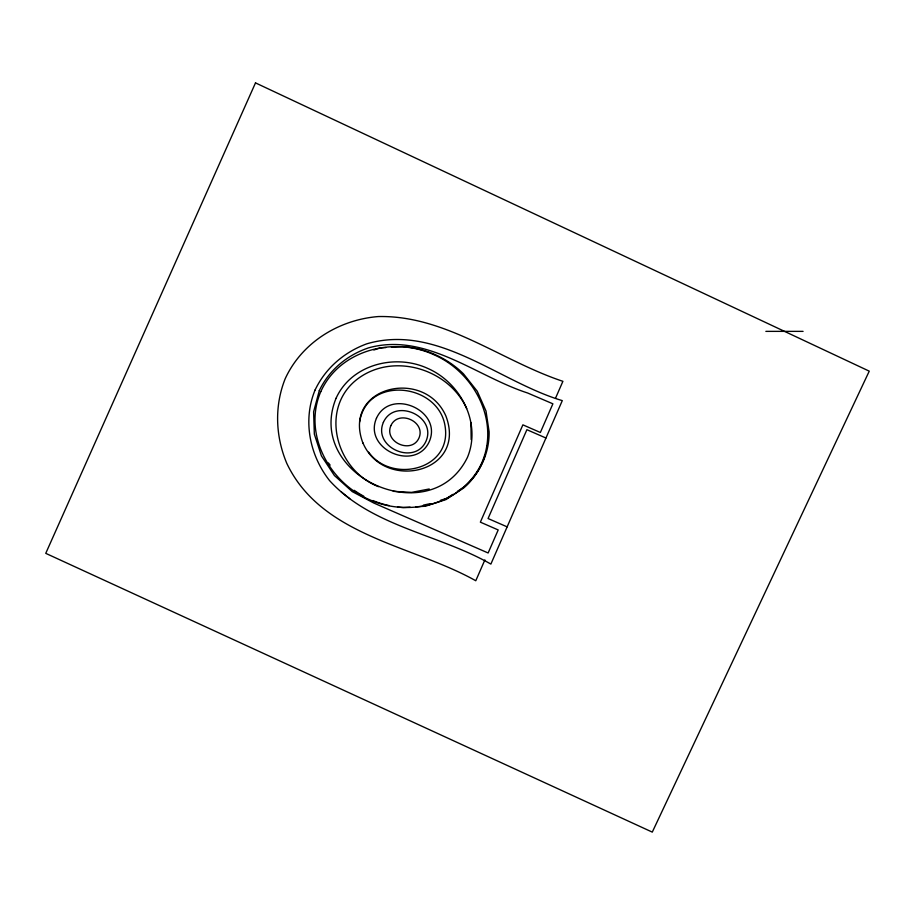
<?xml version="1.0" encoding="UTF-8"?>
<svg xmlns="http://www.w3.org/2000/svg" width="915" height="915" viewBox="0 0 915 915"><rect width="100%" height="100%" fill="white"/><g stroke="black" fill="none" stroke-linecap="round" stroke-linejoin="round"><path stroke-width="1.37" d="M359.606 422.021C366.972 374.681 439.349 383.122 445.193 426.939C451.553 470.081 391.357 483.829 368.631 452.182M484.893 559.889L475.777 580.75C412.448 545.146 321.451 536.201 286.807 463.402C275.461 436.421 274.26 406.054 285.194 378.73C301.859 342.439 339.042 319.69 378.272 316.556C445.445 315.069 501.466 360.968 562.908 381.315L555.508 398.254M452.719 494.432L446.829 498.286L440.378 500.368M457.431 491.344L464.5 486.723A71.473 71.473 0 0 0 489.125 431.857L486.002 411.018L477.241 391.22L463.447 373.823A96.029 96.029 0 0 0 402.497 346.602L391.403 347.254M373.846 349.999L380.297 347.917L385.844 347.586M430.061 503.696L423.416 505.114M429.226 488.987L411.578 492.384L393.233 491.332M410.092 507.15L403.149 507.562A96.029 96.029 0 0 1 397.522 507.024M415.639 506.819L425.349 506.247L445.994 499.579L463.653 488.015A71.473 71.473 0 0 0 485.167 454.938M765.866 331.367L803.073 331.367M545.946 438.022L526.891 429.695L488.072 518.531L507.139 526.857M378.513 486.666C334.227 469.544 318.1 404.224 361.276 376.362C397.076 353.11 449.322 370.152 466.696 408.57M341.284 491.927L349.736 498.709M328.405 462.944L330.132 465.117M362.855 442.78C383.888 492.213 467.508 472.781 445.857 415.925C424.308 367.052 341.432 386.645 362.992 443.249M470.916 422.536L471.179 439.6M488.141 438.651A71.473 71.473 0 0 1 487.912 441.419M487.352 445.559A71.473 71.473 0 0 1 486.86 448.293M389.104 505.595A96.029 96.029 0 0 1 372.863 500.539M363.815 496.25A96.029 96.029 0 0 1 354.185 490.303M319.301 390.602L313.605 411.819L314.337 434.122L321.44 455.887L334.398 475.526L352.264 491.63L373.755 503.01L488.13 552.98L498.195 529.945L480.364 522.156L522.877 424.846L540.365 432.486L552.889 403.812L527.578 392.981C476.143 376.351 425.887 332.088 368.654 347.826C347.197 355.031 329.068 370.049 319.301 390.602M315.103 389.962C302.556 420.191 309.579 455.224 329.537 480.558C371.387 526.548 438.765 534.234 490.875 564.086L562.29 400.621C498.709 381.715 437.256 323.327 366.926 343.777C344.372 351.978 325.443 368.162 315.103 389.962M320.799 391.609C302.705 433.573 329.068 482.514 369.385 499.624C409.257 517.787 463.173 504.188 481.942 462.51C500.048 420.545 473.673 371.604 433.355 354.494C393.484 336.331 339.579 349.93 320.799 391.609M336.045 398.311C304.466 476.177 430.622 532.61 467.474 457.328C481.748 422.89 460.405 382.367 427.305 368.219C394.971 353.499 351.269 364.525 336.045 398.311M376.454 418.269C363.049 449.334 415.444 472.369 429.307 441.522C442.723 410.446 390.328 387.411 376.454 418.269M383.374 422.364C372.542 447.446 414.85 466.044 426.035 441.144C436.867 416.05 394.559 397.453 383.374 422.364M390.865 425.658C383.74 442.185 411.601 454.435 418.967 438.033C426.104 421.506 398.242 409.257 390.865 425.658M255.502 82.888L45.75 553.346L652.281 832.112L869.25 371.158L255.502 82.888"/></g></svg>
